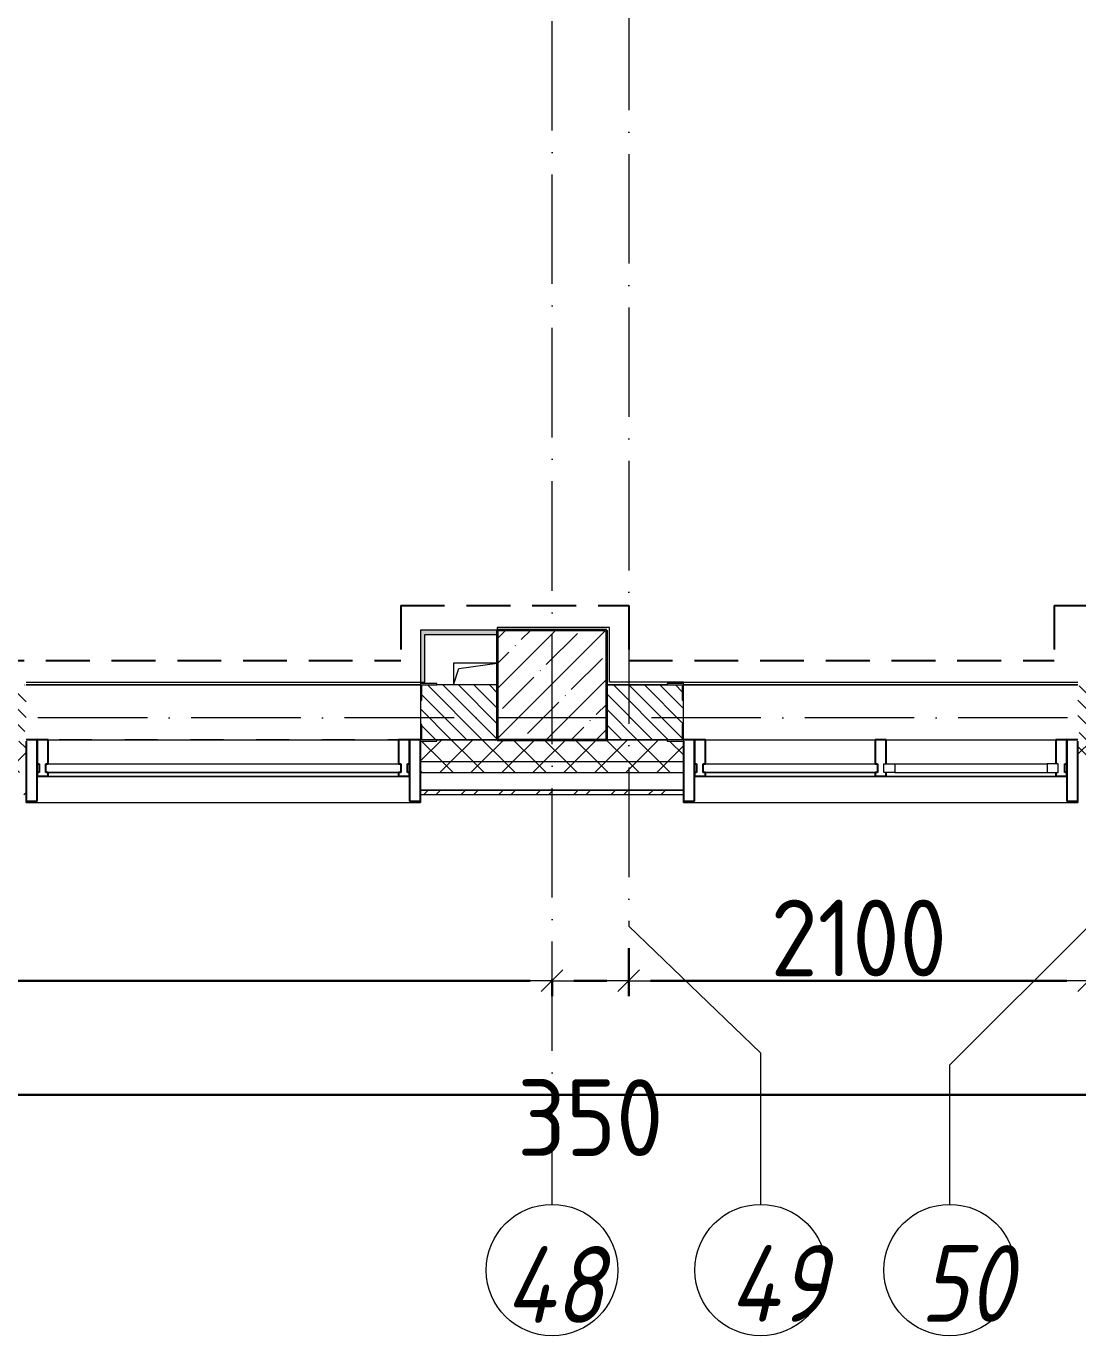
# Model space of a CAD drawing. Header units: millimetres. Extents: x -213536 to 1564669, y 70501 to 942238.
# Drawn here: x -142067 to -137267, y 105162 to 111139 of the extents above; entities that cross this region are included whole.
import ezdxf

# ---------------------------------------------------------------- set-up
doc = ezdxf.new("R2010")
doc.units = ezdxf.units.MM
for name, pattern in [('50_200_ШТРИХ_1Т_ш5_п1_п1_', [700, 500, -100, 0, -100]), ('Штрих короткий', [300, 150, -150]), ('Штриховая _2 мм - 1 мм_', [300, 200, -100])]:
    doc.linetypes.add(name, pattern=pattern)
for name, color, linetype, lineweight in [('0-1', 7, 'Continuous', 5), ('0-2', 7, 'Continuous', 9), ('Импосты витража', 7, 'Continuous', 9), ('Импосты витража-1', 7, 'Continuous', 25), ('Каркас_Импост', 7, 'Continuous', 13), ('Каркас_Импост-1', 7, 'Continuous', 9), ('Несущие колонны', 7, 'Continuous', 9), ('Несущие колонны-1', 7, 'Continuous', 35), ('Обобщенные модели', 7, 'Continuous', 9), ('Общие ребра', 7, 'Continuous', 9), ('Окна', 7, 'Continuous', 9), ('Оси', 7, 'Continuous', 9), ('Оси-1', 7, 'Continuous', 20), ('Оси-2', 7, '50_200_ШТРИХ_1Т_ш5_п1_п1_', 9), ('Остекление-1', 7, 'Continuous', 9), ('Перемычка-1', 7, 'Штрих короткий', 9), ('Размеры', 7, 'Continuous', 15), ('Стены', 7, 'Continuous', 9), ('Стены-1', 7, 'Continuous', 13), ('Штриховка разреза-1', 7, 'Continuous', 9)]:
    doc.layers.add(name, color=color, linetype=linetype, lineweight=lineweight)
doc.layers.add('СТ-1_1', color=7, linetype='Штриховая _2 мм - 1 мм_', lineweight=90, true_color=0x888888)
doc.layers.add('Штриховка разреза-3', color=7, linetype='Continuous', lineweight=9, true_color=0x0080ff)
doc.layers.get('0-2').off()
doc.styles.add('ISOCPEUR_I_1', font='isocpeui.ttf', dxfattribs={"width": 0.85, "height": 2.5})
doc.styles.add('СПДС', font='isocpeur.ttf', dxfattribs={"width": 0.9})
doc.dimstyles.new('Размера А3', dxfattribs={"dimtxt": 200, "dimasz": 100, "dimexe": 70, "dimexo": 100, "dimgap": 20, "dimtad": 1, "dimdec": 0, "dimrnd": 10, "dimzin": 0, "dimdsep": 46, "dimtxsty": 'СПДС', "dimblk": 'ARROWHEAD_6', "dimcen": 1, "dimclrd": 256, "dimclre": 256, "dimclrt": 256, "dimazin": 0, "dimtfac": 1, "dimtdec": 0, "dimtmove": 2, "dimatfit": 3, "dimfxl": 1, "dimtolj": 1, "dimtzin": 0, "dimarcsym": 0})
pattern_1 = [(45, (0, 0), (-70.71068, 70.71068), []), (135, (0, 0), (-70.71068, -70.71068), [])]
pattern_2 = [(135, (0, 0), (-35.35534, -35.35534), [])]

# ---------------------------------------------------------------- blocks, each defined once
blk = doc.blocks.new('BSC_Колонна _Прямоугольная - 500х500-V54-АИ2_02_План отделки стен 2-го этажа _Часть 2_')
at = {"layer": 'Несущие колонны'}
h = blk.add_hatch(dxfattribs=at)
h.set_pattern_fill('FP_62', color=256, style=0, pattern_type=2)
h.set_pattern_definition([(45, (-70950, -150), (-114.04925, 114.04925), []), (45, (-70835.95, -150), (-114.04925, 114.04925), [201.613, -40.323, 3.353, -36.97])])
h.paths.add_polyline_path([(-250, -250), (250, -250), (250, 250), (-250, 250)], flags=0)
at = {"layer": 'Несущие колонны-1'}
for p, q in [((250, 250), (-250, 250)), ((-250, 250), (-250, -250)), ((250, -250), (250, 250)), ((-250, -250), (250, -250))]:
    blk.add_line(p, q, dxfattribs=at)
blk = doc.blocks.new('Проем_Дверь_Прямоугольный - 1800х2700h_оконные проемы-25805030-АИ2_02_План отделки стен 2-го этажа _Часть 2_')
at = {"layer": 'Перемычка-1'}
for p, q in [((900, 125), (-900, 125)), ((900, -125), (-900, -125))]:
    blk.add_line(p, q, dxfattribs=at)
blk = doc.blocks.new('PNS_Панель прямоугольная2 - Нр_Стекло - 40мм-26243474-АИ2_02_План отделки стен 2-го этажа _Часть 2_')
at = {"layer": 'Каркас_Импост'}
for p, q in [((-397.5, 0), (-397.5, 40)), ((-397.5, 40), (-347.5, 40)), ((-347.5, 40), (-347.5, 0)), ((397.5, 40), (347.5, 40)), ((347.5, 40), (347.5, 0)), ((397.5, 0), (397.5, 40)), ((-347.5, 0), (-397.5, 0)), ((347.5, 0), (397.5, 0))]:
    blk.add_line(p, q, dxfattribs=at)
at = {"layer": 'Каркас_Импост-1'}
for p, q in [((-347.5, 40), (347.5, 40)), ((-347.5, 0), (347.5, 0))]:
    blk.add_line(p, q, dxfattribs=at)
blk = doc.blocks.new('Прямоугольный импост - Импост структурный с накладкой - 150мм-25647633-АИ2_02_План отделки стен 2-го этажа _Часть 2_')
at = {"layer": 'Импосты витража-1'}
for p, q in [((-25, 0), (-25, 17)), ((-25, 17), (25, 17)), ((-15, 0), (-25, 0)), ((-15, -40), (-15, 0)), ((25, 17), (25, 0)), ((-25, -150), (-25, -40)), ((-25, -40), (-15, -40)), ((25, -40), (25, -150)), ((25, -150), (-25, -150))]:
    blk.add_line(p, q, dxfattribs=at)
blk = doc.blocks.new('Прямоугольный импост - Импост структурный с накладкой - 150мм-25647642-АИ2_02_План отделки стен 2-го этажа _Часть 2_')
at = {"layer": 'Импосты витража'}
for p, q in [((42475, -100), (43250, -100)), ((42475, -267), (43250, -267))]:
    blk.add_line(p, q, dxfattribs=at)
blk = doc.blocks.new('Прямоугольный импост - Импост структурный с накладкой - 150мм-V150-АИ2_02_План отделки стен 2-го этажа _Часть 2_')
at = {"layer": 'Импосты витража-1'}
for p, q in [((-25, 0), (-25, 17)), ((-25, 17), (25, 17)), ((25, 0), (15, 0)), ((15, 0), (15, -40)), ((25, 17), (25, 0)), ((-25, -150), (-25, -40)), ((15, -40), (25, -40)), ((25, -40), (25, -150)), ((25, -150), (-25, -150))]:
    blk.add_line(p, q, dxfattribs=at)
blk = doc.blocks.new('PNS_Панель прямоугольная1 - Нр_Стекло - 40мм-25259299-АИ2_02_План отделки стен 2-го этажа _Часть 2_')
at = {"layer": 'Остекление-1'}
for p, q in [((-387.5, 40), (387.5, 40)), ((-397.5, 0), (397.5, 0)), ((387.5, 0), (-387.5, 0))]:
    blk.add_line(p, q, dxfattribs=at)
blk = doc.blocks.new('Прямоугольный импост - Импост структурный с накладкой - 150мм-25647644-АИ2_02_План отделки стен 2-го этажа _Часть 2_')
at = {"layer": 'Импосты витража-1'}
for p, q in [((-25, 0), (-25, 17)), ((-25, 17), (25, 17)), ((-15, 0), (-25, 0)), ((-15, -40), (-15, 0)), ((25, 0), (15, 0)), ((15, 0), (15, -40)), ((25, 17), (25, 0)), ((-25, -150), (-25, -40)), ((-25, -40), (-15, -40)), ((15, -40), (25, -40)), ((25, -40), (25, -150)), ((25, -150), (-25, -150))]:
    blk.add_line(p, q, dxfattribs=at)
blk = doc.blocks.new('PNS_Панель прямоугольная1 - Нр_Стекло - 40мм-V151-АИ2_02_План отделки стен 2-го этажа _Часть 2_')
at = {"layer": 'Остекление-1'}
for p, q in [((-799.2, 40), (800, 40)), ((-810, 0), (810, 0)), ((800, 0), (-799.2, 0))]:
    blk.add_line(p, q, dxfattribs=at)
blk = doc.blocks.new('Прямоугольный импост - Импост структурный с накладкой - 150мм-25651488-АИ2_02_План отделки стен 2-го этажа _Часть 2_')
at = {"layer": 'Импосты витража'}
for p, q in [((44650, -100), (46250, -100)), ((44650, -267), (46250, -267))]:
    blk.add_line(p, q, dxfattribs=at)
blk = doc.blocks.new('Прямоугольный импост - Импост структурный с накладкой - 150мм-25651501-АИ2_02_План отделки стен 2-го этажа _Часть 2_')
at = {"layer": 'Импосты витража-1'}
for p, q in [((-25, 0), (-25, 17)), ((-25, 17), (25, 17)), ((-15, 0), (-25, 0)), ((-15, -40), (-15, 0)), ((25, 0), (15, 0)), ((15, 0), (15, -40)), ((25, 17), (25, 0)), ((-25, -150), (-25, -40)), ((-25, -40), (-15, -40)), ((15, -40), (25, -40)), ((25, -40), (25, -150)), ((25, -150), (-25, -150))]:
    blk.add_line(p, q, dxfattribs=at)
blk = doc.blocks.new('Прямоугольный импост - Откос НВФ_50х280 мм-V159-АИ2_02_План отделки стен 2-го этажа _Часть 2_')
at = {"layer": 'Импосты витража-1'}
for p, q in [((-50, 130), (0, 130)), ((-50, -150), (-50, 130)), ((0, 130), (0, -150)), ((0, -150), (-50, -150))]:
    blk.add_line(p, q, dxfattribs=at)
blk = doc.blocks.new('Прямоугольный импост - Откос НВФ_50х280 мм-V160-АИ2_02_План отделки стен 2-го этажа _Часть 2_')
at = {"layer": 'Импосты витража-1'}
for p, q in [((0, 130), (-50, 130)), ((-50, 130), (-50, -150)), ((0, -144), (0, 130)), ((-50, -150), (-0.3, -150))]:
    blk.add_line(p, q, dxfattribs=at)
blk = doc.blocks.new('Прямоугольный импост - Откос НВФ_50х280 мм-25993834-АИ2_02_План отделки стен 2-го этажа _Часть 2_')
at = {"layer": 'Импосты витража-1'}
for p, q in [((-50, 130), (0, 130)), ((-50, -150), (-50, 130)), ((0, 130), (0, -144)), ((0, -150), (-50, -150))]:
    blk.add_line(p, q, dxfattribs=at)
blk = doc.blocks.new('Прямоугольный импост - Откос НВФ_50х280 мм-25993838-АИ2_02_План отделки стен 2-го этажа _Часть 2_')
at = {"layer": 'Импосты витража-1'}
for p, q in [((0, 130), (-50, 130)), ((-50, 130), (-50, -150)), ((0, -144), (0, 130)), ((-50, -150), (0, -150))]:
    blk.add_line(p, q, dxfattribs=at)
blk = doc.blocks.new('Фахверк_СКБ_Уголок - 250_2700-27497298-АИ2_02_План отделки стен 2-го этажа _Часть 2_')
at = {"layer": 'Обобщенные модели'}
for p, q in [((200, 181), (125, 181)), ((125, 181), (125, 106)), ((200, 175), (200, 181)), ((131, 106), (131, 175)), ((131, 175), (200, 175)), ((125, 106), (131, 106)), ((131, -6), (125, -6)), ((125, -6), (125, -81)), ((131, -75), (131, -6)), ((125, -81), (200, -81)), ((200, -75), (131, -75)), ((200, -81), (200, -75))]:
    blk.add_line(p, q, dxfattribs=at)
blk = doc.blocks.new('AR_Отверстие прямоугольное _в плите_ - AR_Отверстие прямоугольное _в плите_-V204-АИ2_02_План отделки стен 2-го этажа _Часть 2_')
at = {"layer": 'Обобщенные модели'}
for p, q in [((100, 50), (-100, 50)), ((-100, 50), (-100, -50)), ((-100, -50), (-75, 25)), ((-75, 25), (100, 50))]:
    blk.add_line(p, q, dxfattribs=at)
blk = doc.blocks.new('Отлив_СКБ - Отлив витража_120_НВФ-31885687-АИ2_02_План отделки стен 2-го этажа _Часть 2_')
at = {"layer": 'Окна'}
for p, q in [((1750, -2), (50, -2)), ((0, -120), (0, -113)), ((1800, -113), (1800, -120)), ((0, -120), (1800, -120))]:
    blk.add_line(p, q, dxfattribs=at)
blk = doc.blocks.new('Отлив_СКБ - Отлив витража_120_НВФ-V239-АИ2_02_План отделки стен 2-го этажа _Часть 2_')
at = {"layer": 'Окна'}
for p, q in [((1749.7, -2), (49.7, -2)), ((0, -120), (0, -113)), ((1800, -83), (1800, -120)), ((0, -120), (1800, -120))]:
    blk.add_line(p, q, dxfattribs=at)
blk = doc.blocks.new('0125-Р-ОО-Ш2-АР-о_23_10_2024_rvt-1-АИ2_02_План отделки стен 2-го этажа _Часть 2_')
at = {"layer": 'Штриховка разреза-1'}
h = blk.add_hatch(dxfattribs=at)
h.set_pattern_fill('FP_2', color=256, style=0, pattern_type=2)
h.set_pattern_definition(pattern_2)
h.paths.add_polyline_path([(70356, -100), (70700, -100), (70700, 150), (70356, 150), (70356, 81), (70350, 81), (70350, -31), (70356, -31), (70356, -95.7)], flags=0)
h.paths.add_polyline_path([(67718.5, -100), (68544, -100), (68544, -31), (68549.7, -31), (68549.7, 81), (68544, 81), (68544, 150), (67356, 150), (67356, 81), (67350, 81), (67350, -31), (67356, -31), (67356, -100), (67425, -100)], flags=0)
h.paths.add_polyline_path([(65475, -100), (65544, -100), (65544, -31), (65550, -31), (65550, 81), (65544, 81), (65544, 150), (65200, 150), (65200, -100), (65388.5, -100)], flags=0)
h = blk.add_hatch(dxfattribs=at)
h.set_pattern_fill('FP_2', color=256, style=0, pattern_type=2)
h.set_pattern_definition(pattern_2)
h.paths.add_polyline_path([(73425, -100), (73700, -100), (73700, 150), (73356, 150), (73356, 81), (73350, 81), (73350, -31), (73356, -31), (73356, -100)], flags=0)
h.paths.add_polyline_path([(71544, -100), (71544, -31), (71550, -31), (71550, 81), (71544, 81), (71544, 150), (71200, 150), (71200, -100), (71475, -100)], flags=0)
h = blk.add_hatch(dxfattribs=at)
h.set_pattern_fill('FP_81', color=256, style=0, pattern_type=2)
h.set_pattern_definition(pattern_1)
h.paths.add_polyline_path([(103134.1, -200), (103600, -200), (103600, -100), (94575, -100), (94575, -106), (94500, -106), (94500, -200), (102202.1, -200)], flags=0)
h.paths.add_polyline_path([(91850, -200), (92700, -200), (92700, -106), (92625, -106), (92625, -100), (84750, -100), (84750, -200), (91350, -200)], flags=0)
h.paths.add_polyline_path([(83562.3, -200), (83750, -200), (83750, -100), (82625, -100), (82625, -106), (82550, -106), (82550, -200), (83250, -200)], flags=0)
h.paths.add_polyline_path([(74750, -200), (74750, -100), (73425, -100), (73425, -106), (73350, -106), (73350, -200), (74242.4, -200)], flags=0)
h.paths.add_polyline_path([(71446.5, -200), (71550, -200), (71550, -106), (71475, -106), (71475, -100), (70425, -100), (70425, -106), (70350, -106), (70350, -200), (71200, -200)], flags=0)
h.paths.add_polyline_path([(67718.5, -200), (68549.7, -200), (68549.7, -106), (68475, -106), (68475, -100), (67425, -100), (67425, -106), (67350, -106), (67350, -200)], flags=0)
h.paths.add_polyline_path([(64700, -200), (65550, -200), (65550, -106), (65475, -106), (65475, -100), (64425, -100), (64425, -106), (64350, -106), (64350, -200), (64456.5, -200)], flags=0)
h.paths.add_polyline_path([(62550, -200), (62550, -106), (62475, -106), (62475, -100), (61425, -100), (61425, -106), (61350, -106), (61350, -200), (62126.6, -200)], flags=0)
h.paths.add_polyline_path([(56534.6, -200), (56550, -200), (56550, -106), (56475, -106), (56475, -100), (55425, -100), (55425, -106), (55350, -106), (55350, -200), (56200, -200)], flags=0)
h.paths.add_polyline_path([(53272.7, -200), (53550, -200), (53550, -106), (53475, -106), (53475, -100), (52425, -100), (52425, -106), (52350, -106), (52350, -200), (52806.7, -200)], flags=0)
h.paths.add_polyline_path([(50550, -200), (50550, -106), (50475, -106), (50475, -100), (49425, -100), (49425, -106), (49350, -106), (49350, -200), (50010.7, -200)], flags=0)
h.paths.add_polyline_path([(47475, -200), (47550, -200), (47550, -106), (47475, -106), (47475, -100), (46425, -100), (46425, -106), (46350, -106), (46350, -200), (47214.7, -200)], flags=0)
h.paths.add_polyline_path([(44550, -200), (44550, -106), (44475, -106), (44475, -100), (43425, -100), (43425, -106), (43350, -106), (43350, -200), (44418.8, -200)], flags=0)
h.paths.add_polyline_path([(40700, -200), (41550, -200), (41550, -106), (41475, -105.4), (41475, -100), (40150, -100), (40150, -200), (40690.8, -200)], flags=0)
h.paths.add_polyline_path([(38344, -200), (38350, -200), (38350, -106), (38275, -106), (38275, -100), (37150, -100), (37150, -200), (38275, -200)], flags=0)
h.paths.add_polyline_path([(35350, -200), (35350, -106), (35275, -106), (35275, -100), (34225, -100), (34225, -106), (34150, -106), (34150, -200), (35344, -200)], flags=0)
h.paths.add_polyline_path([(32275, -200), (32350, -200), (32350, -106), (32275, -106), (32275, -100), (31150, -100), (31150, -200), (31650, -200)], flags=0)
h.paths.add_polyline_path([(29350, -200), (29350, -106), (29275, -106), (29275, -100), (28150, -100), (28150, -200), (29344, -200)], flags=0)
h.paths.add_polyline_path([(25779, -200), (26350, -200), (26350, -106), (26275, -106), (26275, -100), (25225, -100), (25225, -106), (25150, -106), (25150, -200), (25313, -200)], flags=0)
h.paths.add_polyline_path([(22650, -200), (23350, -200), (23350, -106), (23275, -106), (23275, -100), (22150, -100), (22150, -200)], flags=0)
h.paths.add_polyline_path([(19255.1, -200), (20350, -200), (20350, -106), (20275, -106), (20275, -100), (19150, -100), (19150, -200)], flags=0)
h.paths.add_polyline_path([(16459.1, -200), (17350, -200), (17350, -106), (17275, -106), (17275, -100), (16225, -100), (16225, -106), (16150, -106), (16150, -200)], flags=0)
h.paths.add_polyline_path([(14595.1, -200), (15150, -200), (15150, -106), (15075, -106), (15075, -100), (9825, -100), (9825, -106), (9750, -106), (9750, -200), (13663.1, -200)], flags=0)
h.paths.add_polyline_path([(8150, -200), (8750, -200), (8750, -106), (8675, -106), (8675, -100), (-100, -100), (-100, -200), (8071.2, -200)], flags=0)
h = blk.add_hatch(dxfattribs=at)
h.set_pattern_fill('FP_81', color=256, style=0, pattern_type=2)
h.set_pattern_definition(pattern_1)
h.paths.add_polyline_path([(103600, -250), (103700, -250), (103700, -200), (94500, -200), (94500, -250), (103134.1, -250)], flags=0)
h.paths.add_polyline_path([(91950.2, -250), (92700, -250), (92700, -200), (84750, -200), (84750, -250), (91018.2, -250)], flags=0)
h.paths.add_polyline_path([(83562.3, -250), (83750, -250), (83750, -200), (82550, -200), (82550, -250), (82630.3, -250)], flags=0)
h.paths.add_polyline_path([(74242.4, -250), (74750, -250), (74750, -200), (73350, -200), (73350, -250), (73776.4, -250)], flags=0)
h.paths.add_polyline_path([(70350, -250), (71550, -250), (71550, -200), (70350, -200)], flags=0)
h.paths.add_polyline_path([(68549.7, -250), (68549.7, -200), (67350, -200), (67350, -250), (67718.5, -250)], flags=0)
h.paths.add_polyline_path([(64350, -250), (65550, -250), (65550, -200), (64350, -200)], flags=0)
h.paths.add_polyline_path([(62550, -250), (62550, -200), (61350, -200), (61350, -250), (62126.6, -250)], flags=0)
h.paths.add_polyline_path([(56550, -250), (56550, -200), (55350, -200), (55350, -250), (56534.6, -250)], flags=0)
h.paths.add_polyline_path([(53550, -250), (53550, -200), (52350, -200), (52350, -250), (53272.7, -250)], flags=0)
h.paths.add_polyline_path([(50550, -250), (50550, -200), (49350, -200), (49350, -250), (50010.7, -250)], flags=0)
h.paths.add_polyline_path([(47214.7, -250), (47550, -250), (47550, -200), (46350, -200), (46350, -250), (46748.7, -250)], flags=0)
h.paths.add_polyline_path([(43486.8, -250), (44550, -250), (44550, -200), (43350, -200), (43350, -250)], flags=0)
h.paths.add_polyline_path([(41550, -250), (41550, -200), (40150, -200), (40150, -250), (40690.8, -250)], flags=0)
h.paths.add_polyline_path([(37894.8, -250), (38350, -250), (38350, -200), (37150, -200), (37150, -250)], flags=0)
h.paths.add_polyline_path([(35098.9, -250), (35350, -250), (35350, -200), (34150, -200), (34150, -250), (34166.9, -250)], flags=0)
h.paths.add_polyline_path([(32302.9, -250), (32350, -250), (32350, -200), (31150, -200), (31150, -250), (31370.9, -250)], flags=0)
h.paths.add_polyline_path([(29040.9, -250), (29350, -250), (29350, -200), (28150, -200), (28150, -250), (28575, -250)], flags=0)
h.paths.add_polyline_path([(25313, -250), (26350, -250), (26350, -200), (25150, -200), (25150, -250)], flags=0)
h.paths.add_polyline_path([(22983, -250), (23350, -250), (23350, -200), (22150, -200), (22150, -250)], flags=0)
h.paths.add_polyline_path([(20350, -250), (20350, -200), (19150, -200), (19150, -250), (20187, -250)], flags=0)
h.paths.add_polyline_path([(17350, -250), (17350, -200), (16150, -200), (16150, -250), (16459.1, -250)], flags=0)
h.paths.add_polyline_path([(14595.1, -250), (15150, -250), (15150, -200), (9750, -200), (9750, -250), (13663.1, -250)], flags=0)
h.paths.add_polyline_path([(8537.2, -250), (8750, -250), (8750, -200), (-200, -200), (-200, -250), (8071.2, -250)], flags=0)
h = blk.add_hatch(dxfattribs=at)
h.set_pattern_fill('FP_80', color=256, style=0, pattern_type=2)
h.set_pattern_definition([(45, (0, 0), (-85.53659, 85.53659), []), (45, (57.02, 0), (-85.53659, 85.53659), [])])
h.paths.add_polyline_path([(73351, -350), (74215, -350), (74215, -330), (73351, -330)], flags=0)
h.paths.add_polyline_path([(71446.5, -350), (71550, -350), (71550, -330), (70350, -330), (70350, -350), (70514.5, -350)], flags=0)
h.paths.add_polyline_path([(68549.7, -350), (68549.7, -330), (67350, -330), (67350, -350), (67718.5, -350)], flags=0)
h.paths.add_polyline_path([(65550, -350), (65550, -330), (64351, -330), (64351, -350), (65388.5, -350)], flags=0)
h.paths.add_polyline_path([(62126.6, -350), (62550, -350), (62550, -330), (61350, -330), (61350, -350), (61660.6, -350)], flags=0)
h.paths.add_polyline_path([(55602.6, -350), (56550, -350), (56550, -330), (55350, -330), (55350, -350)], flags=0)
h.paths.add_polyline_path([(52806.7, -350), (53550, -350), (53550, -330), (52350, -330), (52350, -350)], flags=0)
h.paths.add_polyline_path([(50550, -350), (50550, -330), (49350, -330), (49350, -350), (50010.7, -350)], flags=0)
h.paths.add_polyline_path([(47214.7, -350), (47550, -350), (47550, -330), (46350, -330), (46350, -350), (46748.7, -350)], flags=0)
h.paths.add_polyline_path([(44418.8, -350), (44550, -350), (44550, -330), (43350, -330), (43350, -350), (43486.8, -350)], flags=0)
h.paths.add_polyline_path([(41550, -350), (41550, -330), (40685, -330), (40685, -350), (40690.8, -350)], flags=0)
at = {"layer": 'Общие ребра'}
for p, q in [((70700, -100), (70425, -100)), ((70425, -100), (70700, -100)), ((71475, -100), (71200, -100)), ((71200, -100), (71475, -100)), ((70350, -200), (71550, -200)), ((70350, -250), (71550, -250))]:
    blk.add_line(p, q, dxfattribs=at)
at = {"layer": 'Стены'}
for p, q in [((68550, 150), (70349.7, 150)), ((71550, 150), (73350, 150))]:
    blk.add_line(p, q, dxfattribs=at)
at = {"layer": 'Стены-1'}
for p, q in [((70700, 150), (70425, 150)), ((71475, 150), (71200, 150)), ((70350, 81), (70350, -31)), ((71550, -31), (71550, 81)), ((70350, -106), (70350, -330)), ((71550, -330), (71550, -106)), ((70350, -330), (71550, -330)), ((71550, -330), (70350, -330)), ((70350, -330), (70350, -350)), ((70350, -350), (71550, -350)), ((71550, -350), (71550, -330))]:
    blk.add_line(p, q, dxfattribs=at)
at = {"layer": '0-2'}
for name, p in [('BSC_Колонна _Прямоугольная - 500х500-V54-АИ2_02_План отделки стен 2-го этажа _Часть 2_', (70950, 150)), ('AR_Отверстие прямоугольное _в плите_ - AR_Отверстие прямоугольное _в плите_-V204-АИ2_02_План отделки стен 2-го этажа _Часть 2_', (70600, 200)), ('Проем_Дверь_Прямоугольный - 1800х2700h_оконные проемы-25805030-АИ2_02_План отделки стен 2-го этажа _Часть 2_', (69450, 25)), ('Фахверк_СКБ_Уголок - 250_2700-27497298-АИ2_02_План отделки стен 2-го этажа _Часть 2_', (70225, -25)), ('Прямоугольный импост - Импост структурный с накладкой - 150мм-25651488-АИ2_02_План отделки стен 2-го этажа _Часть 2_', (23999.7, 0)), ('Прямоугольный импост - Импост структурный с накладкой - 150мм-25647642-АИ2_02_План отделки стен 2-го этажа _Часть 2_', (29175, 0)), ('Прямоугольный импост - Импост структурный с накладкой - 150мм-25647642-АИ2_02_План отделки стен 2-го этажа _Часть 2_', (30000, 0)), ('PNS_Панель прямоугольная1 - Нр_Стекло - 40мм-V151-АИ2_02_План отделки стен 2-го этажа _Часть 2_', (69449.7, -250)), ('PNS_Панель прямоугольная1 - Нр_Стекло - 40мм-25259299-АИ2_02_План отделки стен 2-го этажа _Часть 2_', (72037.5, -250)), ('PNS_Панель прямоугольная2 - Нр_Стекло - 40мм-26243474-АИ2_02_План отделки стен 2-го этажа _Часть 2_', (72862.5, -250)), ('Отлив_СКБ - Отлив витража_120_НВФ-V239-АИ2_02_План отделки стен 2-го этажа _Часть 2_', (68550, -267)), ('Отлив_СКБ - Отлив витража_120_НВФ-31885687-АИ2_02_План отделки стен 2-го этажа _Часть 2_', (71550, -267))]:
    blk.add_blockref(name, p, dxfattribs=at)
at = {"layer": '0-2', "rotation": 180}
for name, p in [('Фахверк_СКБ_Уголок - 250_2700-27497298-АИ2_02_План отделки стен 2-го этажа _Часть 2_', (71675, 75)), ('Проем_Дверь_Прямоугольный - 1800х2700h_оконные проемы-25805030-АИ2_02_План отделки стен 2-го этажа _Часть 2_', (72450, 25)), ('Прямоугольный импост - Откос НВФ_50х280 мм-V160-АИ2_02_План отделки стен 2-го этажа _Часть 2_', (68549.7, -250)), ('Прямоугольный импост - Откос НВФ_50х280 мм-25993838-АИ2_02_План отделки стен 2-го этажа _Часть 2_', (71550, -250))]:
    blk.add_blockref(name, p, dxfattribs=at)
at = {"layer": '0-2', "extrusion": (0, 0, -1), "rotation": 180}
for name, p in [('Прямоугольный импост - Импост структурный с накладкой - 150мм-25651501-АИ2_02_План отделки стен 2-го этажа _Часть 2_', (-68624.7, -250)), ('Прямоугольный импост - Импост структурный с накладкой - 150мм-25651501-АИ2_02_План отделки стен 2-го этажа _Часть 2_', (-70274.7, -250)), ('Прямоугольный импост - Откос НВФ_50х280 мм-V159-АИ2_02_План отделки стен 2-го этажа _Часть 2_', (-70349.7, -250)), ('Прямоугольный импост - Импост структурный с накладкой - 150мм-25647644-АИ2_02_План отделки стен 2-го этажа _Часть 2_', (-71625, -250)), ('Прямоугольный импост - Импост структурный с накладкой - 150мм-25647633-АИ2_02_План отделки стен 2-го этажа _Часть 2_', (-72450, -250)), ('Прямоугольный импост - Импост структурный с накладкой - 150мм-V150-АИ2_02_План отделки стен 2-го этажа _Часть 2_', (-73275, -250)), ('Прямоугольный импост - Откос НВФ_50х280 мм-25993834-АИ2_02_План отделки стен 2-го этажа _Часть 2_', (-73350, -250))]:
    blk.add_blockref(name, p, dxfattribs=at)
blk = doc.blocks.new('Ось сетки - Круг_Ø6_00__ISO-2_5_0_9K_-16731441-АИ2_02_План отделки стен 2-го этажа _Часть 2_')
at = {"layer": 'Оси-1'}
blk.add_circle((0, 0), 3, dxfattribs=at)
blk = doc.blocks.new('ARROWHEAD_6')
at = {"color": 0, "linetype": 'Continuous'}
for p, q in [((0, 0), (-1, 0)), ((-0.5, -0.5), (0.5, 0.5))]:
    blk.add_line(p, q, dxfattribs=at)
blk = doc.blocks.new('*D3324')
at = {"layer": 'Defpoints', "color": 0, "transparency": 16777216}
for p in [(271195.6, 211721.4), (277195.6, 211721.4), (277195.6, 211615.3)]:
    blk.add_point(p, dxfattribs=at)
at = {"layer": 'Размеры', "lineweight": -2, "transparency": 16777216}
for p, q in [((271195.6, 211621.4), (271195.6, 211545.3)), ((271295.6, 211615.3), (277095.6, 211615.3)), ((277195.6, 211621.4), (277195.6, 211545.3))]:
    blk.add_line(p, q, dxfattribs=at)
at = {"layer": 'Размеры', "lineweight": -2, "transparency": 16777216, "xscale": 100, "yscale": 100, "zscale": 100, "rotation": 180}
blk.add_blockref('ARROWHEAD_6', (271195.6, 211615.3), dxfattribs=at)
at = {"layer": 'Размеры', "lineweight": -2, "transparency": 16777216, "xscale": 100, "yscale": 100, "zscale": 100}
blk.add_blockref('ARROWHEAD_6', (277195.6, 211615.3), dxfattribs=at)
at = {"layer": 'Размеры', "lineweight": 25, "transparency": 16777216, "insert": (274195.6, 211810.3), "char_height": 350, "width": 2.488, "attachment_point": 5, "style": 'СПДС'}
blk.add_mtext('\\A1;6000', dxfattribs=at)
blk = doc.blocks.new('*D3325')
at = {"layer": 'Defpoints', "color": 0, "transparency": 16777216}
for p in [(277545.6, 211864.5), (277195.6, 211721.4), (277545.6, 211615.3)]:
    blk.add_point(p, dxfattribs=at)
at = {"layer": 'Размеры', "lineweight": -2, "transparency": 16777216}
for p, q in [((277545.6, 211764.5), (277545.6, 211545.3)), ((277195.6, 211621.4), (277195.6, 211545.3)), ((277295.6, 211615.3), (277445.6, 211615.3))]:
    blk.add_line(p, q, dxfattribs=at)
at = {"layer": 'Размеры', "lineweight": -2, "transparency": 16777216, "xscale": 100, "yscale": 100, "zscale": 100, "rotation": 180}
blk.add_blockref('ARROWHEAD_6', (277195.6, 211615.3), dxfattribs=at)
at = {"layer": 'Размеры', "lineweight": -2, "transparency": 16777216, "xscale": 100, "yscale": 100, "zscale": 100}
blk.add_blockref('ARROWHEAD_6', (277545.6, 211615.3), dxfattribs=at)
at = {"layer": 'Размеры', "lineweight": 25, "transparency": 16777216, "insert": (277370.6, 210990.3), "char_height": 350, "width": 1.866, "attachment_point": 5, "style": 'СПДС'}
blk.add_mtext('\\A1;350', dxfattribs=at)
blk = doc.blocks.new('*D3326')
at = {"layer": 'Defpoints', "color": 0, "transparency": 16777216}
for p in [(277545.6, 211864.5), (279645.6, 211864.5), (279645.6, 211615.3)]:
    blk.add_point(p, dxfattribs=at)
at = {"layer": 'Размеры', "lineweight": -2, "transparency": 16777216}
for p, q in [((277545.6, 211764.5), (277545.6, 211545.3)), ((279645.6, 211764.5), (279645.6, 211545.3)), ((277645.6, 211615.3), (279545.6, 211615.3))]:
    blk.add_line(p, q, dxfattribs=at)
at = {"layer": 'Размеры', "lineweight": -2, "transparency": 16777216, "xscale": 100, "yscale": 100, "zscale": 100, "rotation": 180}
blk.add_blockref('ARROWHEAD_6', (277545.6, 211615.3), dxfattribs=at)
at = {"layer": 'Размеры', "lineweight": -2, "transparency": 16777216, "xscale": 100, "yscale": 100, "zscale": 100}
blk.add_blockref('ARROWHEAD_6', (279645.6, 211615.3), dxfattribs=at)
at = {"layer": 'Размеры', "lineweight": 25, "transparency": 16777216, "insert": (278595.6, 211810.3), "char_height": 350, "width": 2.3, "attachment_point": 5, "style": 'СПДС'}
blk.add_mtext('\\A1;2100', dxfattribs=at)
blk = doc.blocks.new('*D3336')
at = {"layer": 'Defpoints', "color": 0, "transparency": 16777216}
for p in [(206245.6, 211200.2), (309745.6, 211200.2), (309745.6, 211094.1)]:
    blk.add_point(p, dxfattribs=at)
at = {"layer": 'Размеры', "lineweight": -2, "transparency": 16777216}
for p, q in [((206245.6, 211100.2), (206245.6, 211024.1)), ((206345.6, 211094.1), (309645.6, 211094.1)), ((309745.6, 211100.2), (309745.6, 211024.1))]:
    blk.add_line(p, q, dxfattribs=at)
at = {"layer": 'Размеры', "lineweight": -2, "transparency": 16777216, "xscale": 100, "yscale": 100, "zscale": 100, "rotation": 180}
blk.add_blockref('ARROWHEAD_6', (206245.6, 211094.1), dxfattribs=at)
at = {"layer": 'Размеры', "lineweight": -2, "transparency": 16777216, "xscale": 100, "yscale": 100, "zscale": 100}
blk.add_blockref('ARROWHEAD_6', (309745.6, 211094.1), dxfattribs=at)
at = {"layer": 'Размеры', "lineweight": 25, "transparency": 16777216, "insert": (257995.6, 211289.1), "char_height": 350, "width": 3.544, "attachment_point": 5, "style": 'СПДС'}
blk.add_mtext('\\A1;103500', dxfattribs=at)
blk = doc.blocks.new('Оси1')
at = {"layer": 'Оси-2'}
for p, q in [((277545.6, 264395.4), (277545.6, 211864.5)), ((277195.6, 210594.5), (277195.6, 225549.9)), ((312453.9, 212815.2), (203926.8, 212815.2))]:
    blk.add_line(p, q, dxfattribs=at)
at = {"layer": 'Оси-1', "xscale": 99.99999999999993, "yscale": 99.99999999999993, "zscale": 99.99999999999993}
blk.add_blockref('Ось сетки - Круг_Ø6_00__ISO-2_5_0_9K_-16731441-АИ2_02_План отделки стен 2-го этажа _Часть 2_', (277195.6, 210294.5), dxfattribs=at)
at = {"layer": 'Оси-1', "xscale": 99.99999999999993, "yscale": 99.99999999999993, "zscale": 99.99999999999993, "rotation": 180}
for p in [(278147.7, 210294.5), (279010.6, 210294.5)]:
    blk.add_blockref('Ось сетки - Круг_Ø6_00__ISO-2_5_0_9K_-16731441-АИ2_02_План отделки стен 2-го этажа _Часть 2_', p, dxfattribs=at)
at = {"layer": 'Оси', "char_height": 350, "attachment_point": 1, "style": 'ISOCPEUR_I_1'}
for s, insert, width in [('48', (276981.7, 210403.3), 425.696), ('49', (278004.4, 210408.5), 425.696), ('50', (278876.2, 210408.5), 404.05)]:
    blk.add_mtext(s, dxfattribs=dict(at, insert=insert, width=width))
at = {"layer": 'Размеры', "lineweight": 25}
for base, p1, p2, picture, middle in [((277195.6, 211615.3), (271195.6, 211721.4), (277195.6, 211721.4), '*D3324', (274195.6, 211810.3)), ((279645.6, 211615.3), (277545.6, 211864.5), (279645.6, 211864.5), '*D3326', (278595.6, 211810.3)), ((277545.6, 211615.3), (277195.6, 211721.4), (277545.6, 211864.5), '*D3325', (277370.6, 210990.3)), ((309745.6, 211094.1), (206245.6, 211200.2), (309745.6, 211200.2), '*D3336', (257995.6, 211289.1))]:
    dim = blk.add_linear_dim(base=base, p1=p1, p2=p2, dimstyle='Размера А3', override={"dimtxt": 350}, dxfattribs=at)
    dim.commit()
    dim.dimension.update_dxf_attribs({"geometry": picture, "text_midpoint": middle})

msp = doc.modelspace()

# ---------------------------------------------------------------- hatches: boundary and pattern name
at = {"layer": 'Штриховка разреза-3'}
for points in [[(-139917, 108362.8), (-139917, 108382.8), (-140267, 108382.8), (-140267, 108362.8), (-140102.5, 108362.8)], [(-140247, 108144.8), (-140247, 108362.8), (-140267, 108362.8), (-140267, 108144.8)]]:
    msp.add_hatch(color=256, dxfattribs=at).paths.add_polyline_path(points, flags=0)

# ---------------------------------------------------------------- linework, layer by layer
at = {"layer": 'Общие ребра'}
msp.add_line((-140267, 108144.8), (-140247, 108144.8), dxfattribs=at)
at = {"layer": 'Оси'}
for p, q in [((-139317, 107032.2), (-138714.9, 106453.4)), ((-137217, 107032.2), (-137852, 106397.2)), ((-138714.9, 106453.4), (-138714.9, 105762.2)), ((-137852, 106397.2), (-137852, 105762.2))]:
    msp.add_line(p, q, dxfattribs=at)
at = {"layer": 'СТ-1_1', "lineweight": 25}
for p, q in [((-140357, 108494.8), (-139317, 108494.8)), ((-140357, 108494.8), (-140357, 108244.8)), ((-139317, 108494.8), (-139317, 108244.8)), ((-137375, 108494.8), (-136615, 108494.8)), ((-137375, 108494.8), (-137375, 108244.8)), ((-144977, 108244.8), (-140357, 108244.8)), ((-139317, 108244.8), (-137375, 108244.8))]:
    msp.add_line(p, q, dxfattribs=at)
at = {"layer": 'Стены'}
for p, q in [((-142067, 108144.8), (-140267.3, 108144.8)), ((-140267.3, 108132.8), (-142067, 108132.8)), ((-139067, 108144.8), (-137267, 108144.8)), ((-137267, 108132.8), (-139067, 108132.8))]:
    msp.add_line(p, q, dxfattribs=at)
at = {"layer": 'Стены-1'}
for p, q in [((-140267, 108382.8), (-140267, 108144.8)), ((-139917, 108382.8), (-140267, 108382.8)), ((-139405, 108394.8), (-139917, 108394.8)), ((-139917, 108394.8), (-139917, 108382.8)), ((-139405, 108144.8), (-139405, 108394.8)), ((-140247, 108138.8), (-140247, 108362.8)), ((-140247, 108362.8), (-139917, 108362.8)), ((-140267, 108144.8), (-140267.3, 108144.8)), ((-140267.3, 108144.8), (-140267.3, 108132.8)), ((-139417, 108132.8), (-139142, 108132.8)), ((-139067, 108144.8), (-139405, 108144.8)), ((-139067, 108138.8), (-139067, 108144.8))]:
    msp.add_line(p, q, dxfattribs=at)

# ---------------------------------------------------------------- block references
at = {"color": 2, "lineweight": 30}
msp.add_blockref('Оси1', (-416862.6, -104832.4), dxfattribs=at)
at = {"layer": '0-1'}
msp.add_blockref('0125-Р-ОО-Ш2-АР-о_23_10_2024_rvt-1-АИ2_02_План отделки стен 2-го этажа _Часть 2_', (-210617, 107982.8), dxfattribs=at)

doc.saveas('drawing.dxf')
